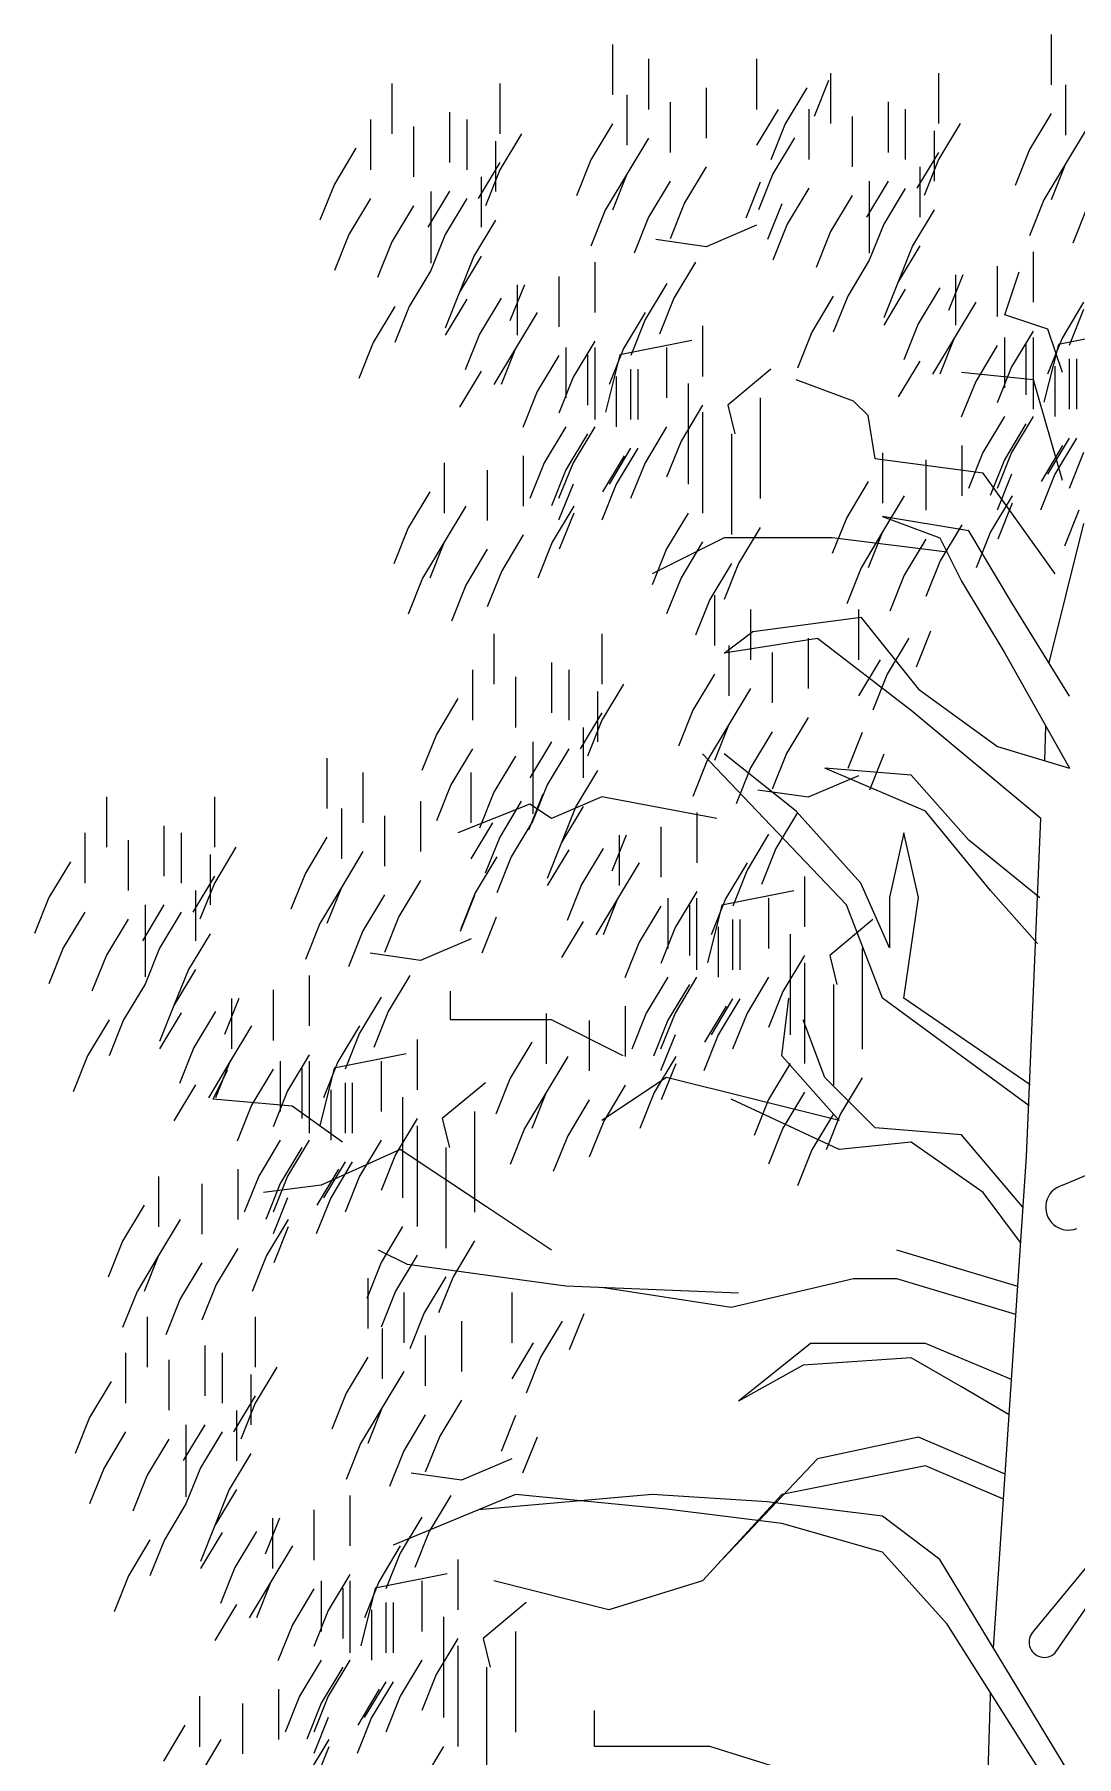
# Model space of a CAD drawing. Header units: millimetres. Extents: x 61831 to 121408, y 302 to 24841.
# Drawn here: x 76981 to 79204, y 16778 to 20451 of the extents above; entities that cross this region are included whole.
import ezdxf

# ---------------------------------------------------------------- set-up
doc = ezdxf.new("R2010")
doc.units = ezdxf.units.MM

# ---------------------------------------------------------------- blocks, each defined once
blk = doc.blocks.new('A$C2AD949A6')
at = {"color": 62}
for p, q in [((1233.1, 6436.9), (1233.1, 6329.5)), ((2168.5, 6458.6), (2168.5, 6351.2)), ((1309.9, 6406.2), (1309.9, 6298.8)), ((1540.1, 6406.2), (1540.1, 6298.8)), ((762.6, 6354.2), (762.6, 6246.8)), ((992.9, 6354.2), (992.9, 6246.8)), ((1693.6, 6360.2), (1662.9, 6283.4)), ((1698, 6375.9), (1698, 6268.5)), ((1928.3, 6375.9), (1928.3, 6268.5)), ((1263.8, 6329.5), (1263.8, 6222.1)), ((1432.7, 6344.8), (1432.7, 6237.4)), ((1647.6, 6344.8), (1601.5, 6268.1)), ((2199.2, 6351.2), (2199.2, 6243.8)), ((885.4, 6292.8), (885.4, 6185.4)), ((1355.9, 6314.1), (1355.9, 6206.7)), ((1586.2, 6298.8), (1540.1, 6222.1)), ((1652, 6299.2), (1652, 6191.8)), ((1744.1, 6283.8), (1744.1, 6176.5)), ((1820.8, 6314.5), (1820.8, 6207.1)), ((1857.6, 6299.1), (1857.6, 6191.7)), ((2168.5, 6289.8), (2122.5, 6213.1)), ((716.6, 6277.5), (716.6, 6170.1)), ((808.7, 6262.1), (808.7, 6154.7)), ((922.1, 6277.3), (922.1, 6170)), ((1038.9, 6246.8), (992.9, 6170.1)), ((1233.1, 6268.1), (1187, 6191.4)), ((1601.5, 6268.1), (1570.8, 6191.4)), ((1919, 6253.1), (1919, 6145.7)), ((1974.3, 6268.5), (1928.3, 6191.8)), ((2245.3, 6259.2), (2199.2, 6182.5)), ((685.9, 6216.1), (639.8, 6139.4)), ((983.6, 6231.3), (983.6, 6123.9)), ((1309.9, 6237.4), (1263.8, 6160.7)), ((1621.3, 6237.8), (1575.2, 6161.1)), ((1928.3, 6207.1), (1882.2, 6130.4)), ((2122.5, 6213.1), (2091.7, 6136.4)), ((992.9, 6185.4), (946.8, 6108.7)), ((1187, 6191.4), (1156.3, 6114.7)), ((1432.7, 6176.1), (1386.6, 6099.3)), ((1888.3, 6176.4), (1888.3, 6069)), ((1928.3, 6191.8), (1897.6, 6115.1)), ((2199.2, 6182.5), (2153.2, 6105.7)), ((2199.2, 6182.5), (2168.5, 6105.7)), ((639.8, 6139.4), (609.1, 6062.7)), ((952.9, 6154.6), (952.9, 6047.2)), ((992.9, 6170.1), (962.2, 6093.4)), ((1263.8, 6160.7), (1217.7, 6084)), ((1263.8, 6160.7), (1233.1, 6084)), ((1355.9, 6145.4), (1309.9, 6068.7)), ((1548, 6143.6), (1517.3, 6066.9)), ((1575.2, 6161.1), (1544.5, 6084.4)), ((1820.8, 6145.8), (1774.8, 6069.1)), ((1780.8, 6145.7), (1780.8, 6038.3)), ((716.6, 6108.7), (670.5, 6032)), ((885.4, 6124), (839.4, 6047.3)), ((845.4, 6123.9), (845.4, 6016.5)), ((922.1, 6108.6), (876.1, 6031.9)), ((1386.6, 6099.3), (1355.9, 6022.6)), ((1594.1, 6097.6), (1563.4, 6020.9)), ((1652, 6130.4), (1605.9, 6053.7)), ((1744.1, 6115.1), (1698, 6038.4)), ((1780.8, 6099.6), (1780.8, 5992.3)), ((1857.6, 6130.3), (1811.5, 6053.6)), ((2153.2, 6105.7), (2122.5, 6029)), ((808.7, 6093.4), (762.6, 6016.6)), ((845.4, 6077.9), (845.4, 5970.5)), ((983.6, 6062.6), (937.5, 5985.9)), ((1217.7, 6084), (1187, 6007.3)), ((1309.9, 6068.7), (1279.2, 5992)), ((1919, 6084.3), (1872.9, 6007.6)), ((2245.3, 6090.4), (2214.6, 6013.7)), ((670.5, 6032), (639.8, 5955.3)), ((876.1, 6031.9), (845.4, 5955.2)), ((1540.4, 6051.5), (1432.9, 6005.5)), ((1605.9, 6053.7), (1575.2, 5977)), ((1698, 6038.4), (1667.3, 5961.7)), ((1811.5, 6053.6), (1780.8, 5976.9)), ((762.6, 6016.6), (731.9, 5939.9)), ((1432.9, 6005.5), (1325.4, 6020.9)), ((1872.9, 6007.6), (1842.2, 5930.9)), ((1888.3, 6007.6), (1842.2, 5930.9)), ((2130.5, 5994.8), (2130.5, 5887.5)), ((845.4, 5955.2), (799.3, 5878.5)), ((937.5, 5985.9), (906.8, 5909.2)), ((952.9, 5985.9), (906.8, 5909.2)), ((1195.1, 5973.1), (1195.1, 5865.7)), ((1410, 5973.1), (1363.9, 5896.4)), ((1780.8, 5976.9), (1734.7, 5900.2)), ((2053.7, 5964.2), (2053.7, 5856.8)), ((1045, 5924.5), (1014.3, 5847.8)), ((1029.6, 5924.5), (1029.6, 5817.1)), ((1118.3, 5942.4), (1118.3, 5835)), ((1348.6, 5927.1), (1302.5, 5850.4)), ((1842.2, 5930.9), (1811.5, 5854.2)), ((1857.6, 5915.5), (1811.5, 5838.8)), ((1930.9, 5918.1), (1884.9, 5841.4)), ((1980.4, 5946.2), (1949.7, 5869.5)), ((1965, 5946.2), (1965, 5838.8)), ((768.6, 5878.5), (722.6, 5801.8)), ((799.3, 5878.5), (768.6, 5801.8)), ((906.8, 5909.2), (876.1, 5832.4)), ((922.1, 5893.8), (876.1, 5817.1)), ((995.5, 5896.4), (949.4, 5819.7)), ((1363.9, 5896.4), (1333.2, 5819.7)), ((1704, 5900.2), (1658, 5823.5)), ((1734.7, 5900.2), (1704, 5823.5)), ((2007.7, 5887.5), (1961.6, 5810.7)), ((2237.9, 5887.5), (2191.9, 5810.7)), ((1072.3, 5865.7), (1026.2, 5789)), ((1302.5, 5865.7), (1256.5, 5789)), ((1302.5, 5850.4), (1271.8, 5773.7)), ((1884.9, 5841.4), (1854.2, 5764.7)), ((2237.9, 5872.1), (2207.2, 5795.4)), ((949.4, 5819.7), (918.7, 5743)), ((1195.1, 5804.3), (1149, 5727.6)), ((1402.2, 5806.1), (1248.7, 5775.4)), ((1425.2, 5836.8), (1425.2, 5729.4)), ((1658, 5823.5), (1627.3, 5746.8)), ((1961.6, 5810.7), (1915.6, 5734)), ((1961.6, 5810.7), (1930.9, 5734)), ((2069, 5812.5), (2069, 5705.1)), ((2130.5, 5826.1), (2084.4, 5749.4)), ((2130.4, 5812.5), (2130.4, 5705.1)), ((2191.9, 5810.7), (2161.2, 5734)), ((2337.6, 5827.8), (2184.1, 5797.1)), ((722.6, 5801.8), (691.9, 5725.1)), ((1026.2, 5789), (980.2, 5712.3)), ((1026.2, 5789), (995.5, 5712.3)), ((1118.3, 5773.7), (1072.3, 5697)), ((1133.6, 5790.7), (1133.6, 5683.4)), ((1179.6, 5775.4), (1179.6, 5668)), ((1195, 5790.7), (1195, 5683.4)), ((1248.7, 5775.4), (1218, 5652.7)), ((1256.5, 5789), (1225.8, 5712.3)), ((1348.5, 5790.7), (1348.5, 5683.4)), ((2053.7, 5795.4), (2007.7, 5718.7)), ((2115, 5797.1), (2115, 5689.8)), ((2130.4, 5766.5), (2130.4, 5659.1)), ((2184.1, 5797.1), (2153.4, 5674.4)), ((2207.1, 5766.5), (2207.1, 5659.1)), ((2222.5, 5766.5), (2222.5, 5659.1)), ((952.9, 5740.4), (906.8, 5663.7)), ((1195, 5744.7), (1195, 5637.3)), ((1271.7, 5744.7), (1271.7, 5637.3)), ((1287.1, 5744.7), (1287.1, 5637.3)), ((1571.1, 5744.7), (1479, 5668)), ((1888.3, 5762.1), (1842.2, 5685.4)), ((2084.4, 5749.4), (2053.7, 5672.7)), ((2176.4, 5751.1), (2176.4, 5643.7)), ((1072.3, 5697), (1041.6, 5620.3)), ((1149, 5727.6), (1118.3, 5650.9)), ((1241, 5729.4), (1241, 5622)), ((1394.5, 5714), (1394.5, 5499.3)), ((2007.7, 5718.7), (1977, 5642)), ((1425.2, 5668), (1379.2, 5591.3)), ((1479, 5668), (1494.3, 5606.6)), ((1548, 5683.4), (1548, 5468.6)), ((1133.6, 5622), (1087.5, 5545.3)), ((1195, 5622), (1148.9, 5545.3)), ((1348.5, 5622), (1302.4, 5545.3)), ((1425.2, 5652.7), (1425.2, 5437.9)), ((2069, 5643.7), (2022.9, 5567)), ((2115, 5628.4), (2069, 5551.7)), ((2130.4, 5643.7), (2084.3, 5567)), ((1179.6, 5606.6), (1133.6, 5529.9)), ((1379.2, 5591.3), (1348.5, 5514.6)), ((1486.6, 5606.6), (1486.6, 5391.9)), ((2207.1, 5597.7), (2161.1, 5521)), ((2222.5, 5597.7), (2176.4, 5521)), ((1042.8, 5560.1), (1042.8, 5452.7)), ((1257.7, 5560.1), (1211.7, 5483.4)), ((1271.7, 5576), (1225.7, 5499.3)), ((1287.1, 5576), (1241, 5499.3)), ((1809.3, 5566.5), (1809.3, 5459.1)), ((1901.4, 5551.1), (1901.4, 5443.7)), ((1978.2, 5581.8), (1978.2, 5474.4)), ((2022.9, 5567), (1992.2, 5490.3)), ((2069, 5551.7), (2038.3, 5475)), ((2084.3, 5567), (2053.6, 5490.3)), ((2193.1, 5581.8), (2147.1, 5505.1)), ((2237.8, 5567), (2207.1, 5490.3)), ((873.9, 5544.7), (873.9, 5437.3)), ((966, 5529.4), (966, 5422)), ((1087.5, 5545.3), (1056.8, 5468.6)), ((1133.6, 5529.9), (1102.8, 5453.2)), ((1148.9, 5545.3), (1118.2, 5468.6)), ((1302.4, 5545.3), (1271.7, 5468.6)), ((2084.3, 5521), (2053.6, 5444.3)), ((2176.4, 5521), (2145.7, 5444.3)), ((843.2, 5483.4), (797.2, 5406.6)), ((1148.9, 5499.3), (1118.2, 5422.6)), ((1241, 5499.3), (1210.3, 5422.6)), ((1778.6, 5505.1), (1732.6, 5428.4)), ((1855.4, 5474.4), (1809.3, 5397.7)), ((2085.7, 5474.4), (2039.6, 5397.7)), ((920, 5452.7), (873.9, 5376)), ((1150.3, 5452.7), (1104.2, 5376)), ((1150.3, 5437.3), (1119.6, 5360.6)), ((1394.5, 5437.9), (1348.5, 5361.2)), ((2085.7, 5459.1), (2055, 5382.4)), ((2227.8, 5443.7), (2197.1, 5367)), ((797.2, 5406.6), (766.5, 5329.9)), ((1548, 5407.2), (1502, 5330.5)), ((1732.6, 5428.4), (1701.9, 5351.7)), ((1978.2, 5413), (1932.1, 5336.3)), ((873.9, 5376), (827.9, 5299.3)), ((873.9, 5376), (843.2, 5299.3)), ((1042.8, 5391.3), (996.7, 5314.6)), ((1104.2, 5376), (1073.5, 5299.3)), ((1425.2, 5376.5), (1379.2, 5299.8)), ((1809.3, 5397.7), (1763.3, 5321)), ((1809.3, 5397.7), (1778.6, 5321)), ((1901.4, 5382.4), (1855.4, 5305.7)), ((2039.6, 5397.7), (2008.9, 5321)), ((966, 5360.6), (920, 5283.9)), ((1348.5, 5361.2), (1317.8, 5284.5)), ((1486.6, 5330.5), (1440.6, 5253.8)), ((1502, 5330.5), (1471.3, 5253.8)), ((1932.1, 5336.3), (1901.4, 5259.6)), ((827.9, 5299.3), (797.2, 5222.5)), ((996.7, 5314.6), (966, 5237.9)), ((1379.2, 5299.8), (1348.5, 5223.1)), ((1763.3, 5321), (1732.6, 5244.3)), ((1855.4, 5305.7), (1824.7, 5228.9)), ((920, 5283.9), (889.3, 5207.2)), ((1440.6, 5253.8), (1409.9, 5177.1)), ((1450.6, 5262.9), (1450.6, 5155.6)), ((1527.4, 5232.3), (1527.4, 5124.9)), ((1757.7, 5232.3), (1757.7, 5124.9)), ((980.2, 5180.2), (980.2, 5072.9)), ((1210.4, 5180.2), (1210.4, 5072.9)), ((1911.2, 5186.2), (1880.5, 5109.5)), ((1481.3, 5155.6), (1481.3, 5048.2)), ((1650.2, 5170.9), (1650.2, 5063.5)), ((1865.1, 5170.9), (1819.1, 5094.2)), ((1103, 5118.9), (1103, 5011.5)), ((1573.4, 5140.2), (1573.4, 5032.8)), ((1803.7, 5124.9), (1757.7, 5048.2)), ((934.1, 5103.5), (934.1, 4996.1)), ((1026.2, 5088.2), (1026.2, 4980.8)), ((1139.7, 5103.4), (1139.7, 4996)), ((1256.5, 5072.9), (1210.4, 4996.1)), ((1450.6, 5094.2), (1404.6, 5017.5)), ((1819.1, 5094.2), (1788.4, 5017.5)), ((903.4, 5042.2), (857.3, 4965.5)), ((1201.1, 5057.4), (1201.1, 4950)), ((1527.4, 5063.5), (1481.3, 4986.8)), ((1210.4, 5011.5), (1164.4, 4934.8)), ((1210.4, 4996.1), (1179.7, 4919.4)), ((1404.6, 5017.5), (1373.9, 4940.8)), ((1650.2, 5002.1), (1604.2, 4925.4)), ((857.3, 4965.5), (826.6, 4888.8)), ((1170.4, 4980.7), (1170.4, 4873.3)), ((1481.3, 4986.8), (1435.3, 4910.1)), ((1481.3, 4986.8), (1450.6, 4910.1)), ((1573.4, 4971.5), (1527.4, 4894.8)), ((1765.6, 4969.7), (1734.9, 4893)), ((934.1, 4934.8), (888, 4858.1)), ((1103, 4950.1), (1056.9, 4873.4)), ((1062.9, 4950), (1062.9, 4842.6)), ((1139.7, 4934.7), (1093.6, 4858)), ((1604.2, 4925.4), (1573.4, 4848.7)), ((1811.6, 4923.7), (1780.9, 4847)), ((624, 4915.1), (624, 4807.7)), ((1026.2, 4919.4), (980.2, 4842.7)), ((1062.9, 4904), (1062.9, 4796.6)), ((1201.1, 4888.7), (1155, 4811.9)), ((1435.3, 4910.1), (1404.6, 4833.4)), ((1527.4, 4894.8), (1496.7, 4818)), ((700.8, 4884.4), (700.8, 4777)), ((888, 4858.1), (857.3, 4781.4)), ((931, 4884.4), (931, 4777)), ((1093.6, 4858), (1062.9, 4781.3)), ((1757.9, 4877.6), (1650.4, 4831.6)), ((153.5, 4832.4), (153.5, 4725)), ((383.8, 4832.4), (383.8, 4725)), ((823.6, 4823.1), (823.6, 4715.7)), ((980.2, 4842.7), (949.4, 4766)), ((1038.5, 4823.1), (992.4, 4746.4)), ((1084.5, 4838.4), (1053.8, 4761.7)), ((1155, 4811.9), (1124.3, 4735.2)), ((1170.4, 4811.9), (1124.3, 4735.2)), ((1650.4, 4831.6), (1543, 4847)), ((654.7, 4807.7), (654.7, 4700.3)), ((746.8, 4792.4), (746.8, 4685)), ((977.1, 4777), (931, 4700.3)), ((1062.9, 4781.3), (1016.9, 4704.6)), ((1412.6, 4799.2), (1412.6, 4691.8)), ((1627.5, 4799.2), (1581.5, 4722.5)), ((107.5, 4755.7), (107.5, 4648.3)), ((199.6, 4740.4), (199.6, 4633)), ((276.3, 4771.1), (276.3, 4663.7)), ((313, 4755.6), (313, 4648.2)), ((624, 4746.4), (577.9, 4669.7)), ((992.4, 4746.4), (961.7, 4669.7)), ((1262.5, 4750.6), (1231.8, 4673.9)), ((1247.1, 4750.6), (1247.1, 4643.2)), ((1335.9, 4768.5), (1335.9, 4661.1)), ((1566.1, 4753.2), (1520.1, 4676.5)), ((374.5, 4709.6), (374.5, 4602.2)), ((429.8, 4725), (383.8, 4648.3)), ((700.8, 4715.7), (654.7, 4639)), ((986.2, 4704.6), (940.1, 4627.8)), ((1016.9, 4704.6), (986.2, 4627.8)), ((1124.3, 4735.2), (1093.6, 4658.5)), ((1139.7, 4719.9), (1093.6, 4643.2)), ((1213, 4722.5), (1167, 4645.8)), ((1581.5, 4722.5), (1550.8, 4645.8)), ((76.8, 4694.3), (30.7, 4617.6)), ((577.9, 4669.7), (547.2, 4593)), ((1289.8, 4691.8), (1243.7, 4615.1)), ((1520.1, 4691.8), (1474, 4615.1)), ((1520.1, 4676.5), (1489.4, 4599.8)), ((383.8, 4663.7), (337.7, 4587)), ((343.8, 4632.9), (343.8, 4525.5)), ((383.8, 4648.3), (353.1, 4571.6)), ((654.7, 4639), (608.6, 4562.3)), ((654.7, 4639), (624, 4562.3)), ((823.6, 4654.3), (777.5, 4577.6)), ((940.1, 4627.8), (909.4, 4551.1)), ((1167, 4645.8), (1136.3, 4569.1)), ((1412.6, 4630.4), (1366.6, 4553.7)), ((1619.7, 4632.2), (1466.2, 4601.5)), ((1642.8, 4662.9), (1642.8, 4555.5)), ((30.7, 4617.6), (0, 4540.9)), ((276.3, 4602.3), (230.3, 4525.6)), ((236.3, 4602.2), (236.3, 4494.8)), ((746.8, 4623.6), (700.8, 4546.9)), ((938.9, 4621.9), (908.2, 4545.1)), ((1243.7, 4615.1), (1197.7, 4538.4)), ((1243.7, 4615.1), (1213, 4538.4)), ((1335.9, 4599.8), (1289.8, 4523)), ((1351.1, 4616.8), (1351.1, 4509.4)), ((1397.1, 4601.5), (1397.1, 4494.1)), ((1412.5, 4616.8), (1412.5, 4509.4)), ((1466.2, 4601.5), (1435.5, 4478.8)), ((1474, 4615.1), (1443.3, 4538.4)), ((1566, 4616.8), (1566, 4509.4)), ((107.5, 4587), (61.4, 4510.3)), ((199.6, 4571.6), (153.5, 4494.9)), ((236.3, 4556.2), (236.3, 4448.8)), ((313, 4586.8), (267, 4510.1)), ((608.6, 4562.3), (577.9, 4485.6)), ((777.5, 4577.6), (746.8, 4500.9)), ((985, 4575.8), (954.3, 4499.1)), ((1170.4, 4566.5), (1124.3, 4489.8)), ((1412.5, 4570.8), (1412.5, 4463.4)), ((1458.5, 4555.5), (1458.5, 4448.1)), ((1489.3, 4570.8), (1489.3, 4463.4)), ((1504.6, 4570.8), (1504.6, 4463.4)), ((1788.6, 4570.8), (1696.5, 4494.1)), ((374.5, 4540.8), (328.4, 4464.1)), ((700.8, 4546.9), (670.1, 4470.2)), ((931.3, 4529.8), (823.8, 4483.8)), ((1289.8, 4523), (1259.1, 4446.3)), ((1366.6, 4553.7), (1335.9, 4477)), ((1612.1, 4540.1), (1612.1, 4325.3)), ((61.4, 4510.3), (30.7, 4433.5)), ((153.5, 4494.9), (122.8, 4418.2)), ((267, 4510.1), (236.3, 4433.4)), ((823.8, 4483.8), (716.3, 4499.1)), ((1642.8, 4494.1), (1596.7, 4417.4)), ((1696.5, 4494.1), (1711.8, 4432.7)), ((1765.6, 4509.4), (1765.6, 4294.7)), ((328.4, 4464.1), (297.7, 4387.4)), ((343.8, 4464.1), (297.7, 4387.4)), ((586, 4451.4), (586, 4344)), ((800.9, 4451.4), (754.8, 4374.7)), ((1351.1, 4448.1), (1305, 4371.4)), ((1412.5, 4448.1), (1366.4, 4371.4)), ((1566, 4448.1), (1520, 4371.4)), ((1642.8, 4478.8), (1642.8, 4264)), ((236.3, 4433.4), (190.2, 4356.7)), ((509.2, 4420.7), (509.2, 4313.3)), ((1397.1, 4432.7), (1351.1, 4356)), ((1596.7, 4417.4), (1566, 4340.7)), ((1704.2, 4432.7), (1704.2, 4218)), ((297.7, 4387.4), (267, 4310.7)), ((313, 4372.1), (267, 4295.4)), ((386.4, 4374.7), (340.3, 4298)), ((435.9, 4402.8), (405.2, 4326)), ((420.5, 4402.8), (420.5, 4295.4)), ((739.5, 4405.3), (693.4, 4328.6)), ((754.8, 4374.7), (724.1, 4298)), ((1091.5, 4370.8), (1091.5, 4263.4)), ((1260.3, 4386.1), (1260.3, 4278.8)), ((1305, 4371.4), (1274.3, 4294.7)), ((1366.4, 4371.4), (1335.7, 4294.7)), ((1475.3, 4386.1), (1429.2, 4309.4)), ((1489.3, 4402.1), (1443.2, 4325.3)), ((1504.6, 4402.1), (1458.5, 4325.3)), ((1520, 4371.4), (1489.3, 4294.7)), ((159.5, 4356.7), (113.5, 4280)), ((190.2, 4356.7), (159.5, 4280)), ((463.2, 4344), (417.1, 4267.3)), ((693.4, 4344), (647.4, 4267.3)), ((1183.6, 4355.5), (1183.6, 4248.1)), ((1351.1, 4356), (1320.4, 4279.3)), ((340.3, 4298), (309.6, 4221.2)), ((693.4, 4328.6), (662.7, 4251.9)), ((816.1, 4315), (816.1, 4207.6)), ((1060.8, 4309.4), (1014.7, 4232.7)), ((1366.4, 4325.3), (1335.7, 4248.6)), ((1458.5, 4325.3), (1427.8, 4248.6)), ((113.5, 4280), (82.8, 4203.3)), ((417.1, 4267.3), (371.1, 4190.6)), ((417.1, 4267.3), (386.4, 4190.6)), ((524.5, 4269), (524.5, 4161.6)), ((586, 4282.6), (539.9, 4205.9)), ((585.9, 4269), (585.9, 4161.6)), ((647.4, 4267.3), (616.7, 4190.6)), ((793.1, 4284.3), (639.6, 4253.7)), ((739.4, 4269), (739.4, 4161.6)), ((1137.5, 4278.8), (1091.5, 4202.1)), ((1367.8, 4278.8), (1321.7, 4202.1)), ((1367.8, 4263.4), (1337.1, 4186.7)), ((1612.1, 4264), (1566, 4187.3)), ((509.2, 4251.9), (463.2, 4175.2)), ((570.5, 4253.7), (570.5, 4146.3)), ((639.6, 4253.7), (608.9, 4130.9)), ((1014.7, 4232.7), (984, 4156)), ((1765.6, 4233.3), (1719.5, 4156.6)), ((343.8, 4218.7), (297.7, 4142)), ((539.9, 4205.9), (509.2, 4129.2)), ((585.9, 4223), (585.9, 4115.6)), ((631.9, 4207.6), (631.9, 4100.3)), ((662.6, 4223), (662.6, 4115.6)), ((678, 4223), (678, 4115.6)), ((785.4, 4192.3), (785.4, 3977.5)), ((962, 4223), (869.9, 4146.3)), ((1091.5, 4202.1), (1045.4, 4125.3)), ((1091.5, 4202.1), (1060.8, 4125.3)), ((1260.3, 4217.4), (1214.3, 4140.7)), ((1321.7, 4202.1), (1291, 4125.3)), ((1566, 4187.3), (1535.3, 4110.6)), ((1642.8, 4202.6), (1596.7, 4125.9)), ((463.2, 4175.2), (432.5, 4098.5)), ((938.9, 4161.6), (938.9, 3946.8)), ((1183.6, 4186.7), (1137.5, 4110)), ((1704.2, 4156.6), (1658.1, 4079.9)), ((1719.5, 4156.6), (1688.8, 4079.9)), ((816.1, 4146.3), (770.1, 4069.6)), ((816.1, 4130.9), (816.1, 3916.2)), ((869.9, 4146.3), (885.2, 4084.9)), ((1045.4, 4125.3), (1014.7, 4048.6)), ((1214.3, 4140.7), (1183.6, 4064)), ((1596.7, 4125.9), (1566, 4049.2)), ((524.5, 4100.3), (478.4, 4023.5)), ((570.5, 4084.9), (524.5, 4008.2)), ((585.9, 4100.3), (539.8, 4023.5)), ((739.4, 4100.3), (693.3, 4023.5)), ((877.5, 4084.9), (877.5, 3870.1)), ((1137.5, 4110), (1106.8, 4033.3)), ((1658.1, 4079.9), (1627.4, 4003.2)), ((662.6, 4054.2), (616.6, 3977.5)), ((678, 4054.2), (631.9, 3977.5)), ((770.1, 4069.6), (739.4, 3992.9)), ((264.8, 4023), (264.8, 3915.6)), ((356.9, 4007.6), (356.9, 3900.2)), ((433.7, 4038.3), (433.7, 3930.9)), ((478.4, 4023.5), (447.7, 3946.8)), ((524.5, 4008.2), (493.7, 3931.5)), ((539.8, 4023.5), (509.1, 3946.8)), ((648.6, 4038.3), (602.6, 3961.6)), ((693.3, 4023.5), (662.6, 3946.8)), ((539.8, 3977.5), (509.1, 3900.8)), ((631.9, 3977.5), (601.2, 3900.8)), ((234.1, 3961.6), (188.1, 3884.9)), ((310.9, 3930.9), (264.8, 3854.2)), ((541.2, 3930.9), (495.1, 3854.2)), ((541.2, 3915.6), (510.5, 3838.9)), ((785.4, 3916.2), (739.4, 3839.4)), ((188.1, 3884.9), (157.4, 3808.2)), ((433.7, 3869.6), (387.6, 3792.9)), ((938.9, 3885.5), (892.9, 3808.8)), ((264.8, 3854.2), (218.8, 3777.5)), ((264.8, 3854.2), (234.1, 3777.5)), ((356.9, 3838.9), (310.9, 3762.2)), ((495.1, 3854.2), (464.4, 3777.5)), ((739.4, 3839.4), (708.7, 3762.7)), ((816.1, 3854.8), (770.1, 3778.1)), ((387.6, 3792.9), (356.9, 3716.2)), ((711, 3806.4), (711, 3699)), ((877.5, 3808.8), (831.5, 3732.1)), ((892.9, 3808.8), (862.2, 3732.1)), ((218.8, 3777.5), (188.1, 3700.8)), ((310.9, 3762.2), (280.2, 3685.5)), ((770.1, 3778.1), (739.4, 3701.4)), ((787.8, 3775.7), (787.8, 3668.4)), ((1018, 3775.7), (1018, 3668.4)), ((240.5, 3723.7), (240.5, 3616.3)), ((470.8, 3723.7), (470.8, 3616.3)), ((831.5, 3732.1), (800.8, 3655.4)), ((910.6, 3714.4), (910.6, 3607)), ((1125.5, 3714.4), (1079.5, 3637.7)), ((1171.6, 3729.7), (1140.9, 3653)), ((741.7, 3699), (741.7, 3591.6)), ((833.8, 3683.7), (833.8, 3576.3)), ((194.5, 3647), (194.5, 3539.6)), ((363.3, 3662.4), (363.3, 3555)), ((400.1, 3646.9), (400.1, 3539.5)), ((711, 3637.7), (665, 3561)), ((1064.1, 3668.4), (1018, 3591.6)), ((1079.5, 3637.7), (1048.7, 3561)), ((286.6, 3631.7), (286.6, 3524.3)), ((461.5, 3600.9), (461.5, 3493.5)), ((516.9, 3616.3), (470.8, 3539.6)), ((787.8, 3607), (741.7, 3530.3)), ((163.8, 3585.7), (117.7, 3508.9)), ((470.8, 3555), (424.7, 3478.3)), ((470.8, 3539.6), (440.1, 3462.9)), ((665, 3561), (634.3, 3484.3)), ((741.7, 3530.3), (695.7, 3453.6)), ((741.7, 3530.3), (711, 3453.6)), ((910.6, 3545.6), (864.5, 3468.9)), ((117.7, 3508.9), (87, 3432.2)), ((363.3, 3493.6), (317.3, 3416.9)), ((323.3, 3493.5), (323.3, 3386.1)), ((430.8, 3524.2), (430.8, 3416.8)), ((833.8, 3514.9), (787.8, 3438.2)), ((1026, 3513.2), (995.3, 3436.5)), ((194.5, 3478.3), (148.4, 3401.6)), ((286.6, 3462.9), (240.5, 3386.2)), ((400.1, 3478.2), (354, 3401.4)), ((695.7, 3453.6), (665, 3376.9)), ((864.5, 3468.9), (833.8, 3392.2)), ((1072, 3467.1), (1041.3, 3390.4)), ((323.3, 3447.5), (323.3, 3340.1)), ((461.5, 3432.1), (415.4, 3355.4)), ((787.8, 3438.2), (757.1, 3361.5)), ((1018.3, 3421.1), (910.8, 3375.1)), ((148.4, 3401.6), (117.7, 3324.8)), ((240.5, 3386.2), (209.8, 3309.5)), ((354, 3401.4), (323.3, 3324.7)), ((910.8, 3375.1), (803.4, 3390.4)), ((415.4, 3355.4), (384.7, 3278.7)), ((430.8, 3355.4), (384.7, 3278.7)), ((673, 3342.7), (673, 3235.3)), ((887.9, 3342.7), (841.9, 3266)), ((323.3, 3324.7), (277.3, 3248)), ((596.2, 3312), (596.2, 3204.6)), ((384.7, 3278.7), (354, 3202)), ((522.9, 3294.1), (492.2, 3217.4)), ((507.5, 3294.1), (507.5, 3186.7)), ((826.5, 3296.6), (780.4, 3219.9)), ((246.5, 3248), (200.5, 3171.3)), ((277.3, 3248), (246.5, 3171.3)), ((400.1, 3263.4), (354, 3186.7)), ((473.4, 3266), (427.4, 3189.3)), ((550.2, 3235.3), (504.1, 3158.6)), ((780.4, 3235.3), (734.4, 3158.6)), ((841.9, 3266), (811.2, 3189.3)), ((780.4, 3219.9), (749.7, 3143.2)), ((903.1, 3206.3), (903.1, 3098.9)), ((200.5, 3171.3), (169.8, 3094.6)), ((427.4, 3189.3), (396.7, 3112.5)), ((504.1, 3158.6), (458.1, 3081.9)), ((504.1, 3158.6), (473.4, 3081.9)), ((611.5, 3160.3), (611.5, 3052.9)), ((673, 3173.9), (626.9, 3097.2)), ((672.9, 3160.3), (672.9, 3052.9)), ((734.4, 3158.6), (703.7, 3081.9)), ((880.1, 3175.7), (726.6, 3145)), ((826.4, 3160.3), (826.4, 3052.9)), ((596.2, 3143.2), (550.2, 3066.5)), ((657.5, 3145), (657.5, 3037.6)), ((726.6, 3145), (695.9, 3022.2)), ((430.8, 3110), (384.7, 3033.3)), ((626.9, 3097.2), (596.2, 3020.5)), ((672.9, 3114.3), (672.9, 3006.9)), ((718.9, 3098.9), (718.9, 2991.6)), ((749.6, 3114.3), (749.6, 3006.9)), ((765, 3114.3), (765, 3006.9)), ((1049, 3114.3), (956.9, 3037.6)), ((550.2, 3066.5), (519.5, 2989.8)), ((872.4, 3083.6), (872.4, 2868.8)), ((1026, 3052.9), (1026, 2838.1)), ((903.1, 3037.6), (857.1, 2960.9)), ((903.1, 3022.2), (903.1, 2807.5)), ((956.9, 3037.6), (972.2, 2976.2)), ((611.5, 2991.6), (565.4, 2914.8)), ((657.5, 2976.2), (611.5, 2899.5)), ((672.9, 2991.6), (626.8, 2914.8)), ((826.4, 2991.6), (780.3, 2914.8)), ((964.6, 2976.2), (964.6, 2761.4)), ((749.6, 2945.5), (703.6, 2868.8)), ((765, 2945.5), (718.9, 2868.8)), ((857.1, 2960.9), (826.4, 2884.2)), ((351.8, 2914.3), (351.8, 2806.9)), ((520.7, 2929.6), (520.7, 2822.2)), ((565.4, 2914.8), (534.7, 2838.1)), ((626.8, 2914.8), (596.1, 2838.1)), ((735.6, 2929.6), (689.6, 2852.9)), ((780.3, 2914.8), (749.6, 2838.1)), ((444, 2898.9), (444, 2791.6)), ((611.5, 2899.5), (580.8, 2822.8)), ((626.8, 2868.8), (596.1, 2792.1)), ((718.9, 2868.8), (688.2, 2792.1)), ((321.1, 2852.9), (275.1, 2776.2)), ((397.9, 2822.2), (351.8, 2745.5)), ((628.2, 2822.2), (582.1, 2745.5)), ((628.2, 2806.9), (597.5, 2730.2)), ((872.4, 2807.5), (826.4, 2730.8))]:
    blk.add_line(p, q, dxfattribs=at)
at = {"color": 42}
for p, q in [((2069.8, 5860.4), (2100.5, 5952.4)), ((2161.9, 5829.7), (2069.8, 5860.4)), ((2192.6, 5737.6), (2161.9, 5829.7)), ((2131.2, 5722.3), (1977.7, 5737.6)), ((1747.4, 5676.3), (1624.6, 5722.3)), ((2192.6, 5507.5), (2131.2, 5722.3)), ((1778.1, 5645.6), (1747.4, 5676.3)), ((1793.4, 5553.6), (1778.1, 5645.6)), ((2023.7, 5522.9), (1793.4, 5553.6)), ((2177.2, 5308.1), (2023.7, 5522.9)), ((1808.8, 5430.8), (1931.6, 5384.8)), ((1993, 5400.1), (1808.8, 5430.8)), ((2085.1, 5246.7), (1993, 5400.1)), ((2164.3, 5118.2), (2238.6, 5415.5)), ((1471.1, 5384.8), (1317.5, 5308.1)), ((1701.3, 5384.8), (1471.1, 5384.8)), ((1946.9, 5354.1), (1701.3, 5384.8)), ((1931.6, 5384.8), (1977.7, 5292.8)), ((1977.7, 5292.8), (2069.8, 5139.3)), ((1532.5, 5185.4), (1762.7, 5216)), ((1762.7, 5216), (1885.5, 5062.6)), ((2207.9, 5047.3), (2085.1, 5246.7)), ((1471.1, 5139.3), (1532.5, 5185.4)), ((1670.6, 5170), (1471.1, 5139.3)), ((1870.2, 5016.6), (1670.6, 5170)), ((2069.8, 5139.3), (2207.9, 4893.9)), ((1885.5, 5062.6), (2054.4, 4939.9)), ((2146.5, 4786.5), (1870.2, 5016.6)), ((2155.2, 4909.7), (2157.7, 4983.1)), ((1732, 4602.4), (1425, 4924.6)), ((1624.6, 4801.8), (1471.1, 4924.6)), ((2054.4, 4939.9), (2207.9, 4893.9)), ((1900.9, 4801.8), (1686, 4893.9)), ((1870.2, 4878.5), (1686, 4893.9)), ((1993, 4740.5), (1870.2, 4878.5)), ((1056.6, 4817.2), (903, 4755.8)), ((1102.6, 4786.5), (1056.6, 4817.2)), ((1210.1, 4832.5), (1102.6, 4786.5)), ((1455.7, 4786.5), (1210.1, 4832.5)), ((1762.7, 4648.4), (1624.6, 4801.8)), ((2039.1, 4633.1), (1900.9, 4801.8)), ((2115.8, 4065.4), (2146.5, 4786.5)), ((1854.8, 4755.8), (1824.1, 4617.7)), ((1885.5, 4617.7), (1854.8, 4755.8)), ((2144.9, 4617), (1993, 4740.5)), ((1824.1, 4510.3), (1762.7, 4648.4)), ((2139.7, 4519.9), (2039.1, 4633.1)), ((1808.8, 4403), (1732, 4602.4)), ((1824.1, 4617.7), (1824.1, 4510.3)), ((1854.8, 4403), (1885.5, 4617.7)), ((887.7, 4356.9), (887.7, 4418.3)), ((1593.9, 4280.2), (1609.2, 4403)), ((2121.5, 4173.3), (1808.8, 4403)), ((2123.9, 4218.4), (1854.8, 4403)), ((1102.6, 4356.9), (887.7, 4356.9)), ((1256.1, 4280.2), (1102.6, 4356.9)), ((1686, 4234.2), (1639.9, 4356.9)), ((1716.7, 4142.2), (1593.9, 4280.2)), ((381.1, 4188.2), (411.8, 4249.5)), ((1348.2, 4234.2), (1210.1, 4142.2)), ((1716.7, 4142.2), (1348.2, 4234.2)), ((1793.4, 4126.8), (1686, 4234.2)), ((550, 4172.8), (381.1, 4188.2)), ((1716.7, 4080.8), (1486.4, 4188.2)), ((657.4, 4096.1), (550, 4172.8)), ((1977.7, 4111.5), (1793.4, 4126.8)), ((780.2, 4080.8), (611.4, 4004.1)), ((964.4, 3958.1), (780.2, 4080.8)), ((1870.2, 4096.1), (1716.7, 4080.8)), ((2023.7, 3988.7), (1870.2, 4096.1)), ((2108.6, 3957.5), (1977.7, 4111.5)), ((2192.6, 4004.1), (2407.5, 4096.1)), ((2045.9, 3017.2), (2115.8, 4065.4)), ((611.4, 4004.1), (488.6, 3988.7)), ((2103.6, 3882.2), (2023.7, 3988.7)), ((1102.6, 3866), (964.4, 3958.1)), ((795.6, 3835.3), (734.2, 3866)), ((2097.3, 3788.5), (1839.5, 3866)), ((1133.3, 3789.3), (795.6, 3835.3)), ((1501.8, 3774), (1133.3, 3789.3)), ((1486.4, 3743.3), (1209.3, 3786.1)), ((1747.4, 3804.6), (1486.4, 3743.3)), ((1839.5, 3804.6), (1747.4, 3804.6)), ((2093.3, 3728.4), (1839.5, 3804.6)), ((1655.3, 3666.6), (1501.8, 3543.8)), ((1900.9, 3666.6), (1655.3, 3666.6)), ((2084.1, 3589.9), (1900.9, 3666.6)), ((1639.9, 3620.5), (1501.8, 3543.8)), ((1870.2, 3635.9), (1639.9, 3620.5)), ((1977.7, 3574.5), (1870.2, 3635.9)), ((2079.1, 3514.6), (1977.7, 3574.5)), ((1885.5, 3467.1), (1670.6, 3421.1)), ((2070.6, 3387.9), (1885.5, 3467.1)), ((1670.6, 3421.1), (1469.6, 3208.9)), ((1900.9, 3405.8), (1593.9, 3344.4)), ((2067.1, 3334.6), (1900.9, 3405.8)), ((1025.9, 3344.4), (764.9, 3237)), ((1317.5, 3344.4), (947.1, 3312)), ((1348.2, 3313.7), (1025.9, 3344.4)), ((1563.2, 3329.1), (1317.5, 3344.4)), ((1593.9, 3344.4), (1425, 3160.3)), ((1593.9, 3283), (1348.2, 3313.7)), ((1808.8, 3298.4), (1563.2, 3329.1)), ((2131.2, 3052.9), (2346.1, 3313.7)), ((1808.8, 3221.7), (1593.9, 3283)), ((1931.6, 3206.3), (1808.8, 3298.4)), ((2177.2, 3006.9), (2346.1, 3252.4)), ((1946.9, 3068.3), (1808.8, 3221.7)), ((2206.3, 2751.7), (1931.6, 3206.3)), ((1225.4, 3098.9), (979.8, 3160.3)), ((1425, 3160.3), (1225.4, 3098.9)), ((2167.1, 2719.7), (1946.9, 3068.3)), ((2023.7, 2408.6), (2039.1, 2914.8)), ((2039.1, 2914.8), (2039.5, 2921.7)), ((1194.7, 2807.5), (1194.7, 2884.2)), ((1440.3, 2807.5), (1194.7, 2807.5)), ((1686, 2730.8), (1440.3, 2807.5))]:
    blk.add_line(p, q, dxfattribs=at)
for centre, radius, start, end in [((2205.6, 3957.3), 48.6, 105.5278, 291.365), ((2154.2, 3029.9), 32.6, 134.9199, 315.1182)]:
    blk.add_arc(centre, radius, start, end, dxfattribs=at)

msp = doc.modelspace()

# ---------------------------------------------------------------- block references
msp.add_blockref('A$C2AD949A6', (76981.3, 13992))

doc.saveas('drawing.dxf')
